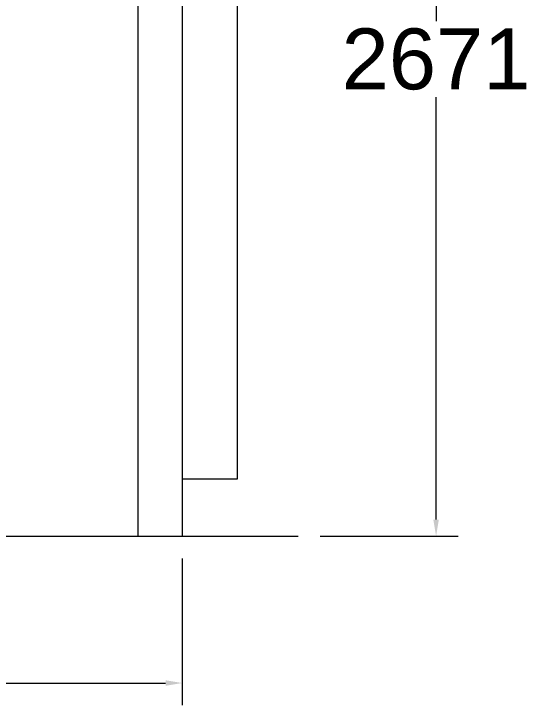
# Model space of a CAD drawing. Header units: millimetres. Extents: x 0 to 559189, y 1 to 426050.
# Drawn here: x 120719 to 156158, y 284404 to 331993 of the extents above; entities that cross this region are included whole.
import ezdxf

# ---------------------------------------------------------------- set-up
doc = ezdxf.new("R2010")
doc.units = ezdxf.units.MM
doc.header["$LTSCALE"] = 25.4
doc.layers.get('Defpoints').update_dxf_attribs({"lineweight": 5})
doc.layers.add('CAXA0', color=7, linetype='Continuous', lineweight=5)
doc.styles.add('Roman', font='arial.ttf')
doc.styles.get("Standard").update_dxf_attribs({"font": 'arial.ttf'})
doc.dimstyles.new('ISO-25', dxfattribs={"dimscale": 30, "dimtxt": 38.1, "dimasz": 38.1, "dimexe": 50.8, "dimexo": 50.8, "dimgap": 15.875, "dimtad": 1, "dimtih": 1, "dimtoh": 1, "dimdec": 1, "dimlfac": 0.03937, "dimdsep": 46, "dimtxsty": 'Standard', "dimcen": 63.5, "dimclrd": 7, "dimclre": 7, "dimclrt": 7, "dimadec": 0, "dimazin": 0, "dimtfac": 1, "dimtdec": 1, "dimtmove": 0, "dimatfit": 3, "dimfxl": 25.4, "dimlwd": 5, "dimlwe": 5, "dimarcsym": 0})

# ---------------------------------------------------------------- blocks, each defined once
blk = doc.blocks.new('*D13')
at = {"color": 7, "linetype": 'Continuous', "lineweight": 5, "transparency": 16777216}
for p, q in [((120928, 363871), (151336, 363871)), ((149812, 362728), (149812, 331477)), ((149812, 297175), (149812, 326245)), ((141824, 296032), (151336, 296032))]:
    blk.add_line(p, q, dxfattribs=at)
at = {"color": 7, "transparency": 16777216}
for points in [[(149621, 362728), (150002, 362728), (149812, 363871)], [(149621, 297175), (150002, 297175), (149812, 296032)]]:
    blk.add_solid(points, dxfattribs=at)
at = {"layer": 'Defpoints', "color": 0, "transparency": 16777216}
for p in [(119404, 363871), (149812, 363871), (140300, 296032)]:
    blk.add_point(p, dxfattribs=at)
at = {"color": 7, "lineweight": 5, "transparency": 16777216, "insert": (149812, 328861), "char_height": 4191, "attachment_point": 5, "style": 'Roman'}
blk.add_mtext('2671', dxfattribs=at)
blk = doc.blocks.new('*D15')
at = {"color": 7, "linetype": 'Continuous', "lineweight": 5, "transparency": 16777216}
for p, q in [((78980, 294508), (78980, 284404)), ((132320, 294508), (132320, 284404)), ((80123, 285928), (131177, 285928))]:
    blk.add_line(p, q, dxfattribs=at)
at = {"color": 7, "transparency": 16777216}
for points in [[(80123, 286118), (80123, 285737), (78980, 285928)], [(131177, 286118), (131177, 285737), (132320, 285928)]]:
    blk.add_solid(points, dxfattribs=at)
at = {"layer": 'Defpoints', "color": 0, "transparency": 16777216}
for p in [(78980, 296032), (132320, 296032), (132320, 285928)]:
    blk.add_point(p, dxfattribs=at)
at = {"color": 7, "lineweight": 5, "transparency": 16777216, "insert": (105650, 288544), "char_height": 4191, "attachment_point": 5, "style": 'Roman'}
blk.add_mtext('2100', dxfattribs=at)

msp = doc.modelspace()

# ---------------------------------------------------------------- linework, layer by layer
at = {"color": 7, "lineweight": 5}
for p, q in [((129271.52, 349371.56), (129271.52, 296031.88)), ((132319.52, 349371.56), (132319.52, 296031.88)), ((136129.52, 299994.28), (136129.52, 344698.28)), ((132319.52, 299994.28), (136129.52, 299994.28))]:
    msp.add_line(p, q, dxfattribs=at)
at = {"layer": 'CAXA0', "color": 7, "linetype": 'Continuous', "lineweight": 5}
msp.add_line((76439.52, 296031.86), (140299.59, 296031.67), dxfattribs=at)

# ---------------------------------------------------------------- dimensions: what is measured, and where the dimension line sits
at = {"color": 7, "lineweight": 5}
dim = msp.add_linear_dim(base=(149811.52, 363870.77), p1=(140299.59, 296031.67), p2=(119404.06, 363870.77), angle=90, dimstyle='ISO-25', override={"dimscale": 30, "dimtxt": 139.7, "dimdec": 0, "dimpost": '\\X', "dimtxsty": 'Roman', "dimtmove": 1}, dxfattribs=at)
dim.commit()
dim.dimension.update_dxf_attribs({"geometry": '*D13', "text_midpoint": (149811.52, 328860.65), "dimtype": 160})
dim = msp.add_linear_dim(base=(132319.52, 285927.7), p1=(78979.52, 296031.86), p2=(132319.52, 296031.88), dimstyle='ISO-25', override={"dimscale": 30, "dimtxt": 139.7, "dimpost": '\\X', "dimtxsty": 'Roman', "dimtmove": 1}, dxfattribs=at)
dim.commit()
dim.dimension.update_dxf_attribs({"geometry": '*D15', "text_midpoint": (105649.52, 285927.7), "dimtype": 160})

doc.saveas('drawing.dxf')
